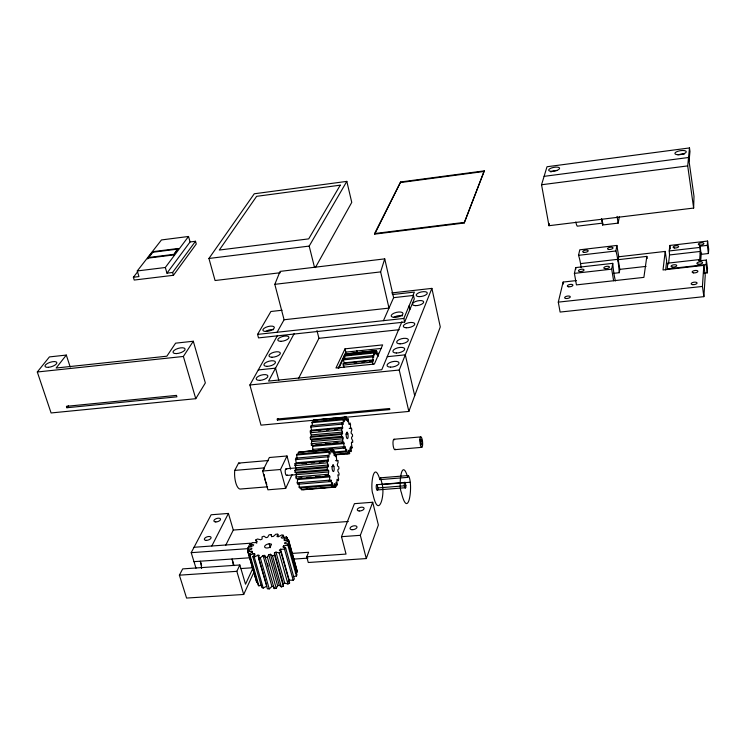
<?xml version="1.0" encoding="UTF-8"?>
<svg xmlns="http://www.w3.org/2000/svg" width="746" height="746" viewBox="0 0 746 746"><rect width="100%" height="100%" fill="white"/><g stroke="black" fill="none" stroke-linecap="round" stroke-linejoin="round"><path stroke-width="1.12" d="M334.45 452.953L345.976 451.955L345.016 446.397L344.13 448.104L298.922 452.02L298.344 452.374L298.456 454.333M299.183 483.371L299.137 487.194L299.743 488.098L331.858 485.497L330.851 479.771L329.909 481.618L297.71 484.247L297.197 482.811L297.691 479.547L329.863 476.89L329.518 475.566L324.92 475.939M373.075 364.225L372.123 360.523L343.02 363.498L344.009 367.172M310.289 437.315L341.547 434.508L342.582 433.566L341.463 428.185L310.243 431.029L311.39 436.373L310.289 437.315L310.439 439.17L311.679 440.075L342.89 437.296L342.647 442.695L311.399 445.455L311.679 440.075M294.95 470.344L327.205 467.63L328.305 466.586L327.13 461.047L294.912 463.798L296.115 469.299L294.95 470.344L295.099 472.265L296.423 473.132L328.613 470.437L328.343 476.079L296.097 478.745L296.423 473.132M689.043 161.061L689.985 151.447L689.49 147.941L547.014 166.74L541.549 184.756L548.981 225.702L693.64 208.059L694.004 196.412L688.539 157.509L544.104 176.345M347.468 353.958L376.273 350.974L376.143 354.108L375.089 350.769L345.743 353.986L375.089 350.769M313.441 420.24L346.303 417.098L346.135 420.548L344.95 417.061L313.982 419.933L313.441 420.24L313.553 422.124M303.342 452.076L300.442 451.964L332.306 449.185L332.11 452.794L330.87 449.232L298.344 452.374M703.814 273.26L707.245 272.877L707.525 268.327L706.369 260.046L698.965 260.876L699.058 259.617L667.856 263.151L667.213 268.924L706.08 264.56L706.369 260.046M700.699 261.175L701.184 254.339L708.43 253.519L708.7 249.183L707.581 241.061L669.852 245.443L669.227 250.954A18.529 1.8 83.9 0 1 669.526 254.964L668.547 263.739M576.322 280.58L563.118 282.063L558.297 302.13L560.115 312.061L703.879 296.656L705.231 275.377L703.832 265.371L663.017 269.959L665.199 251.421L618.742 256.773L618.229 259.683L619.823 269.362L619.245 272.7L613.613 273.334M708.43 253.519L707.301 245.359L707.581 241.061M703.879 296.656L702.434 286.445L703.832 265.371M699.058 259.617A18.622 1.473 83.9 0 0 699.552 261.314L700.27 251.439A18.622 1.473 83.9 0 0 699.953 247.411L700.037 246.199L707.301 245.359M369.792 361.381L373.14 361.036L372.618 355.646L343.57 358.639L343.346 359.898L344.195 362.836L373.233 359.861M310.243 431.029L311.474 431.421L310.905 425.63L342.069 422.768L342.638 428.596L341.463 428.185M294.912 463.798L296.218 464.133L295.64 458.137L327.792 455.368L328.371 461.392L327.13 461.047M693.64 208.059L687.709 165.901L689.49 147.941M665.656 269.968L666.663 261.165L665.199 251.421M344.13 448.104L343.747 442.266L341.435 442.471M329.909 481.618L329.415 480.172L329.863 476.89M618.229 259.683L646.838 256.391L643.891 277.372L576.434 284.888L574.401 273.372L575.726 267.581L612.755 263.347A18.51 2.369 83.8 0 0 615.403 280.934M312.928 450.836L312.555 445.026L311.399 445.455M349.827 448.048L352.103 447.852L351.431 443.394L351.543 442.108L352.671 442.471L352.718 440.755L351.627 438.657L351.59 437.193L352.578 436.27L352.429 434.442L351.282 433.538L351.096 432.083L351.832 429.976L351.506 428.251L349.24 428.465M548.981 225.702L549.336 223.595M619.245 272.7A18.51 2.359 83.8 0 0 615.888 250.982L616.886 245.443L579.791 249.798L578.523 255.337A18.389 2.751 83.8 0 1 581.153 267.627M613.622 280.738L611.692 269.147L612.755 263.347M602.414 221.926A10.826 1.427 83.6 0 1 601.593 218.82L602.582 225.003L618.154 223.119L619.311 216.834M345.976 451.955L346.536 449.176L347.384 453.484L347.944 453.782L348.559 450.267L349.296 453.717L334.152 454.967M345.976 419.233L348.261 419.028L347.701 421.732L346.303 417.098M331.858 485.497L332.455 482.569L333.35 486.998L333.947 487.269L334.6 483.557L335.383 487.11L301.934 489.852L301.309 489.581L301.104 487.623M602.582 225.003L602.982 223.073M332.11 451.265L334.376 451.069L333.779 453.913L332.902 449.493L332.306 449.185M284.086 319.754L389.002 308.107L380.628 271.898L384.731 258.871L280.076 271.395L274.817 284.329L284.086 319.754L277.083 332.259M256.727 543.237L255.785 539.964L257.463 538.985L260.596 539.768L262.098 539.078L262.051 536.868L264.019 536.16L266.033 537.67L267.665 537.241L269.045 534.845L271.068 534.509L271.721 536.56L273.306 536.449L275.945 534.155L277.792 534.211L276.999 536.56L278.351 536.775L281.941 534.854L283.396 535.311L284.31 538.593M283.396 535.311L281.242 537.689L282.202 538.202L286.333 536.887L287.21 537.689L283.946 539.806L284.385 540.57L288.562 540.02L288.758 541.074L284.767 542.668L284.636 543.592L288.357 543.89L287.835 545.074L283.592 545.951L282.893 546.911L285.699 548.04L284.524 549.205L280.543 549.233L279.358 550.128L280.897 551.947L279.209 552.954L275.973 552.133L274.463 552.842L283.238 583.838L283.331 586.188L281.345 586.915L272.523 555.854L270.453 554.278L268.784 554.716L277.624 585.713L276.244 588.249L274.202 588.585L273.53 586.393L271.936 586.496L269.259 588.902L267.404 588.808L258.461 557.822L259.31 555.378L257.948 555.155L254.274 557.122L252.829 556.647L255.057 554.194L254.116 553.663L249.938 554.996L249.089 554.175L252.418 552.021L252.008 551.247L247.84 551.788L247.691 550.716L251.7 549.121L251.868 548.198L248.213 547.89L248.763 546.715L252.978 545.848L253.696 544.897L250.973 543.787L252.167 542.64L256.065 542.603L257.249 541.727L255.785 539.964M407.754 477.356L408.388 475.538L380.6 477.804L379.919 479.622L407.754 477.356C401.367 455.778 398.345 486.308 401.339 492.444C408.603 522.377 413.62 483.259 408.388 475.538M421.182 439.385L420.53 441.25A2.797 0.699 84.9 0 0 421.303 444.803A2.797 0.699 84.9 0 0 422.012 442.77A2.797 0.699 84.9 0 0 421.182 439.385L419.494 439.534M366.277 558.567L378.381 525.007L372.711 502.254L354.415 503.671L341.491 536.682L346.041 554.082L306.718 556.786L308.285 562.503L366.277 558.567L360.337 535.32L372.711 502.254M344.158 417.434L408.855 411.438L440.28 326.925L431.887 288.385L391.715 292.945M464.189 223.017L484.285 170.862L400.621 181.968L374.595 233.545L374.725 234.123L464.189 223.017L484.285 170.862M408.855 411.438L399.231 370.035L431.887 288.385M306.718 556.786L308.602 552.273L292.609 553.383M282.081 310.233L270.891 311.502L257.575 334.385L258.517 337.891L404.658 322.067L414.272 298.959L413.48 295.425L393.618 297.663L383.444 320.677M334.851 485.142L337.127 484.956L336.912 480.219L337.183 479.193L338.376 480.806L338.628 479.324L337.807 474.866L339.001 475.174L339.048 473.384L337.901 471.276L337.863 469.756L338.917 468.73L338.759 466.837L337.556 465.97L337.351 464.46L338.143 462.222L337.807 460.459L335.541 460.646M293.29 576.649L296.451 576.005L296.955 574.802L288.357 543.89M401.907 321.74L381.784 369.708L268.569 381.075L294.26 333.462M413.023 295.267L414.356 292.087L392.368 294.577M404.658 322.067L403.838 318.449L413.48 295.425M372.618 355.646L373.634 357.334L373.643 352.261L344.68 355.255L344.876 359.469M327.792 455.368L329.014 457.046L329.089 451.265L297.039 454.053L296.582 455.032L297.225 458.799M342.069 422.768L343.225 424.455L343.281 418.898L312.21 421.779L312.248 425.434M240.669 568.564L253.136 567.725L245.518 584.23L239.848 564.992L182.686 568.89L179.385 575.175L186.575 598.059L243.7 594.469L254.097 571.8M290.576 469.178L286.996 455.983L269.353 457.512L262.648 471.015L267.907 489.814L285.69 488.369L292.068 474.67M338.236 368.31L345.883 352M344.111 357.045L339.001 367.955L338.796 367.125M345.006 348.839L335.97 367.974L374.38 364.076L382.642 344.894L345.006 348.839L345.818 352.14L381.141 348.466M243.7 594.469L236.836 571.324L239.848 564.992M248.176 550.697L247.588 548.674L250.171 543.237L194.044 547.275M285.69 488.369L280.515 469.504L286.996 455.983M225.628 545.475L233.293 530.042L228.416 513.435L211.118 514.777L191.209 552.674L196.002 568.219M374.725 234.123L400.621 181.968M211.827 545.997L228.416 513.435M277.409 420.073L277.12 419.028L389.58 408.51L389.832 409.573L277.409 420.073L278.155 418.599M298.437 378.67L318.934 338.302L316.966 330.534M334.022 455.181L336.287 454.985L335.364 456.738L334.376 451.069M267.59 486.802L240.119 489.05A13.018 4.635 85.6 0 1 234.748 470.4L238.589 463.098L267.833 460.571A13.083 4.439 85.5 0 1 268.42 460.739M317.591 419.905L260.988 425.145L249.882 384.983L277.54 335.402M315.371 267.609L351.758 202.39L346.825 181.381L254.265 193.783L208.936 258.47L215.072 280.524L280.421 272.719M276.244 588.249L267.376 557.206L268.784 554.716M314.532 267.488L309.189 246.087L346.825 181.381M66.31 355.077L49.413 356.914L37.3 371.993L51.092 412.958L195.769 398.69L205.346 382.94L193.289 341.239L175.599 343.169L166.862 356.196L56.137 368.02L66.31 355.077L70.227 367.079M195.769 398.69L183.376 356.457L193.289 341.239M137.674 271.749L133.385 277.251L134.233 280.048L173.426 275.293L196.273 244.007L195.508 241.266L190.071 241.956L166.964 273.157L165.323 267.497L188.524 236.473L190.071 241.956M166.964 273.157L172.606 272.467L195.508 241.266M66.898 407.745L176.895 396.825L176.466 395.38L66.431 406.328L66.898 407.745L68.548 405.526M173.725 254.927L177.968 248.502L152.669 251.691L148.1 257.556L148.268 258.107L173.725 254.927L177.968 248.502M133.385 277.251L138.952 276.57L137.273 270.947L161.462 239.942L188.524 236.473M147.671 258.909L152.837 252.241L178.126 249.061M283.238 583.838L284.739 583.13L287.947 583.987L289.625 582.98L288.077 581.106L289.243 580.202L293.197 580.202L294.353 579.017L285.699 548.04M258.461 557.822L260.335 557.896L263.049 555.518L264.662 555.406L265.315 557.551L267.376 557.206M335.383 487.11L335.914 486.718L336.073 482.214L337.127 484.956M303.454 489.684L307.436 489.022M349.296 453.717L349.939 449.055L350.937 451.759L351.319 450.817L350.974 446.22L352.103 447.852M344.95 417.061L344.288 421.667L343.281 418.898M252.829 556.647L261.799 587.568L263.235 588.062L266.872 586.076M328.343 476.079L329.518 475.566M337.807 460.459L336.67 460.925L336.287 454.985M295.351 572.723L297.328 571.921L297.122 570.839L288.562 540.02M342.647 442.695L343.747 442.266M351.506 428.251L350.443 428.642L350.517 424.306L350.06 422.907L349.203 424.539L348.792 423.579L348.261 419.028M272.523 555.854L274.528 555.136L274.463 552.842M249.089 554.175L258.06 585.004L258.909 585.852L260.979 585.19M277.624 585.713L279.274 585.284L281.345 586.915M400.742 182.518L484.396 171.431M541.549 184.756L687.709 165.901M148.1 257.556L173.566 254.367M374.595 233.545L464.068 222.42M208.936 258.47L309.189 246.087M137.273 270.947L165.323 267.497M601.369 223.268L577.273 226.187A10.78 1.585 83.5 0 1 575.791 221.972M274.817 284.329L380.628 271.898M578.523 255.337L615.888 250.982M669.227 250.954L699.953 247.411M580.537 263.608L617.744 259.338L618.005 260.997M669.526 254.964L700.27 251.439M574.401 273.372L611.692 269.147M619.823 269.362L646.073 266.387M257.575 334.385L403.838 318.449M558.297 302.13L702.434 286.445M318.934 338.302L399.25 329.704M37.3 371.993L183.376 356.457M365.251 352.541L368.71 352.177M373.308 351.702L376.767 351.347L377.122 354.854L377.523 355.385L377.989 352.979L378.474 356.103M344.316 356.047L373.308 353.045M343.346 359.898L372.413 356.914M258.284 369.923L275.544 368.151L278.799 380.283M387.249 356.691L405.311 354.835L414.701 395.716M354.145 362.976L356.383 362.752M361.969 362.183L364.197 361.95M342.974 365.083L372.086 362.118M249.882 384.983L399.231 370.035M321.06 419.578L325.676 419.149M329.145 418.832L333.76 418.403M336.073 418.189L341.855 417.648M322.859 419.653L325.144 419.439M330.86 418.916L334.292 418.599M338.861 418.17L342.293 417.853M311.781 422.693L342.88 419.821M310.644 427.038L341.827 424.185M311.604 430.125L342.75 427.29M318.393 430.796L320.705 430.582M326.478 430.06L328.781 429.855M334.553 429.323L338.013 429.015M310.177 432.764L341.416 429.938M311.352 434.899L342.545 432.083M311.39 436.373L342.582 433.566M345.883 433.939L347.822 433.762M310.439 439.17L341.705 436.373L342.89 437.296M311.884 441.548L343.085 438.779M311.054 443.711L342.311 440.942M316.024 444.719L321.796 444.206M325.265 443.898L329.891 443.497M333.35 443.189L337.975 442.779M312.9 446.313L344.074 443.562M393.935 439.263L420.772 436.904M312.443 449.428L343.664 446.686M343.132 447.553L345.435 447.348M420.082 440.858L421.76 440.718M307.893 451.675L311.306 451.377M315.847 450.985L319.26 450.687M324.948 450.192L328.352 449.894M296.582 455.032L328.66 452.244M335.038 451.945L345.426 451.041M334.73 454.575L347.384 453.484M337.201 454.463L342.927 453.969M346.368 453.671L349.799 453.381M394.932 449.661L421.779 447.348M295.36 459.629L327.531 456.86M296.367 462.781L328.501 460.03M301.962 463.648L306.55 463.257M311.147 462.865L314.588 462.567M319.185 462.175L323.783 461.783M234.748 470.4L264.196 467.901A13.083 4.439 85.5 0 0 264.084 469.467M294.838 465.616L327.074 462.874M296.078 467.761L328.259 465.038M286.138 468.768L296.321 467.901M262.648 471.015L280.515 469.504M296.115 469.299L328.305 466.586M331.867 466.604L333.872 466.436M295.099 472.265L327.354 469.56L328.613 470.437M286.548 475.463L328.818 471.966M295.742 476.955L327.998 474.279M298.484 478.13L301.934 477.841M306.531 477.459L311.129 477.086M315.726 476.703L320.323 476.321M297.197 482.811L329.415 480.172M329.005 480.928L331.299 480.741M299.137 487.194L331.271 484.592M311.996 488.649L316.556 488.285M321.106 487.912L325.666 487.548M331.364 487.091L335.914 486.718M301.309 489.581L333.35 486.998M377.084 484.658L377.896 487.931A2.919 0.811 85.4 0 1 377.094 490.299A2.919 0.811 85.4 0 1 376.217 486.718A2.919 0.811 85.4 0 1 377.084 484.658L405.106 482.401L405.889 485.693A2.937 0.765 85.4 0 1 405.143 488.061A2.937 0.765 85.4 0 1 404.295 484.471A2.937 0.765 85.4 0 1 405.106 482.401M380.6 477.804L382.241 484.499L409.983 482.261M377.896 487.931L405.889 485.693M377.672 489.917L405.684 487.688M233.293 530.042L348.298 521.482M341.491 536.682L360.337 535.32M191.209 552.674L247.588 548.674M193.969 561.645L250.236 557.747M293.551 559.108L307.995 558.12M179.385 575.175L236.836 571.324M372.123 360.523L373.14 361.036M315.418 419.961L316.006 420.287M376.273 350.974L376.767 351.347M329.089 451.265L330.152 454.072L330.319 449.586M373.643 352.261L374.548 354.91L374.651 350.993M201.634 565.599L200.282 561.216A14.398 5.511 87 0 1 201.56 568.461M234.03 565.636L232.062 559.006A14.482 5.278 86.9 0 1 233.246 565.393M152.669 251.691L152.837 252.241M250.171 543.237L251.104 546.445M254.274 557.122L263.235 588.062M252.008 551.247L252.652 553.448M248.213 547.89L249.164 551.182M249.938 554.996L258.909 585.852M247.691 550.716L256.801 582.551L247.84 551.788M260.335 557.896L269.259 588.902M257.948 555.155L266.546 584.967M254.116 553.663L254.759 555.863M172.606 272.467L173.426 275.293M250.973 543.787L251.607 545.969M267.478 563.808L268.103 565.99M264.662 555.406L274.202 588.585M263.049 555.518L271.936 586.496M270.453 554.278L279.274 585.284M271.068 534.509L271.684 536.691M275.973 552.133L284.739 583.13M274.528 555.136L283.331 586.188M269.166 543.825L270.276 547.695M277.792 534.211L278.407 536.393M280.543 549.233L289.243 580.202M280.897 551.947L289.625 582.98M279.209 552.954L287.947 583.987M283.592 545.951L284.207 548.151M284.524 549.205L293.197 580.202M288.758 541.074L297.328 571.921M287.21 537.689L289.345 545.373M290.567 549.774L291.481 553.066M292.096 555.266L293.01 558.558M293.616 560.75L294.539 564.051M286.333 536.887L287.247 540.179M287.835 545.074L296.451 576.005M343.906 356.215L344.652 359.208M356.793 350.611L357.334 352.821M384.731 258.871L393.618 297.663M379.919 479.622C373.476 458.286 369.904 487.94 372.981 494.318C378.436 519.887 385.123 495.764 382.241 484.499M409.106 305.869L409.908 309.441M616.886 245.443L618.742 256.773M617.063 216.396L618.154 223.119M646.838 256.391L647.174 258.554M669.852 245.443L670.365 248.903M706.08 264.56L707.245 272.877M700.037 246.199L701.184 254.339M341.547 434.508L341.705 436.373M327.205 467.63L327.354 469.56M395.408 449.167A5.222 1.389 85 0 1 393.03 444.411A5.222 1.389 85 0 1 394.671 439.804M265.492 331.485A5.903 2.313 -14.8 0 1 273.586 329.695M393.478 317.498A6.033 2.425 -12.9 0 1 402.588 315.866M287.191 474.801A3.357 1.11 85.4 0 1 285.709 474.437A3.357 1.11 85.4 0 1 285.326 470.017A3.357 1.11 85.4 0 1 286.716 469.253M266.835 484.378A13.083 4.439 85.5 0 1 264.215 474.493M238.589 463.098A13.018 4.635 85.6 0 1 239.811 463.63M550.79 171.972A5.576 1.893 -10.8 0 1 556.861 170.517M678.45 154.758A5.763 1.949 -9.3 0 1 684.343 154.03M668.043 263.776A18.529 1.8 83.9 0 1 667.856 263.151M701.66 253.23A2.825 1.1 -8.4 0 1 700.205 253.09M575.856 269.12A18.389 2.751 83.8 0 1 575.726 267.581M563.519 283.965A18.352 2.891 83.8 0 1 563.118 282.063M333.061 464.861L332.063 467.173A3.385 1.026 85.3 0 0 333.098 471.444A3.385 1.026 85.3 0 0 334.18 468.926A3.385 1.026 85.3 0 0 333.061 464.861M347.049 432.204L346.125 434.368A3.273 0.96 84.9 0 0 347.104 438.527A3.273 0.96 84.9 0 0 348.121 436.177A3.273 0.96 84.9 0 0 347.049 432.204M271.469 544.338L270.22 547.088A3.739 1.884 -16.5 0 1 265.119 547.573A3.739 1.884 -16.5 0 1 266.481 544.58A3.739 1.884 -16.5 0 1 271.469 544.338M340.269 185.167L308.695 238.879L219.305 250.041L256.624 196.329L340.269 185.167M419.923 439.301A5.25 1.315 84.9 0 0 421.649 447.348A5.25 1.315 84.9 0 0 422.245 439.72A5.25 1.315 84.9 0 0 419.923 439.301M48.434 367.312A6.22 2.303 -17.7 0 0 56.864 362.621A6.22 2.303 -17.7 0 0 47.474 363.433A6.22 2.303 -17.7 0 0 48.434 367.312M176.364 353.595A6.294 2.443 -16.1 0 0 185.129 349.035A6.294 2.443 -16.1 0 0 175.683 349.398A6.294 2.443 -16.1 0 0 176.364 353.595M265.902 331.476A5.912 2.303 -14.8 0 0 274.351 327.438A5.912 2.303 -14.8 0 0 265.576 327.438A5.912 2.303 -14.8 0 0 265.902 331.476M394.186 317.395A6.033 2.415 -12.9 0 0 403.017 313.544A6.033 2.415 -12.9 0 0 394.121 313.124A6.033 2.415 -12.9 0 0 394.186 317.395M206.26 540.374A3.516 1.716 -17.5 0 0 211.099 537.493A3.516 1.716 -17.5 0 0 205.793 537.418A3.516 1.716 -17.5 0 0 206.26 540.374M351.972 529.716A3.581 1.818 -14.7 0 0 357.008 526.965A3.581 1.818 -14.7 0 0 351.59 526.564A3.581 1.818 -14.7 0 0 351.972 529.716M215.808 521.939A3.45 1.66 -17.2 0 0 220.536 519.141A3.45 1.66 -17.2 0 0 215.314 519.085A3.45 1.66 -17.2 0 0 215.808 521.939M359.171 510.982A3.516 1.753 -14.4 0 0 364.104 508.315A3.516 1.753 -14.4 0 0 358.77 507.961A3.516 1.753 -14.4 0 0 359.171 510.982M259.701 380.367A6.033 2.499 -15.2 0 0 267.87 375.9A6.033 2.499 -15.2 0 0 258.573 376.18A6.033 2.499 -15.2 0 0 259.701 380.367M390.494 367.144A6.164 2.63 -13.1 0 0 399.045 362.864A6.164 2.63 -13.1 0 0 389.58 362.687A6.164 2.63 -13.1 0 0 390.494 367.144M396.294 353.017A6.061 2.546 -13 0 0 404.705 348.839A6.061 2.546 -13 0 0 395.371 348.708A6.061 2.546 -13 0 0 396.294 353.017M419 296.619A5.679 2.229 -12.5 0 0 427.309 293.075A5.679 2.229 -12.5 0 0 418.935 292.693A5.679 2.229 -12.5 0 0 419 296.619M400.07 343.841A5.996 2.49 -12.9 0 0 408.37 339.728A5.996 2.49 -12.9 0 0 399.129 339.626A5.996 2.49 -12.9 0 0 400.07 343.841M266.9 366.351A5.94 2.425 -15 0 0 275.47 362.23A5.94 2.425 -15 0 0 266.723 362.062A5.94 2.425 -15 0 0 266.9 366.351M271.917 357.241A5.875 2.378 -14.9 0 0 280.375 353.194A5.875 2.378 -14.9 0 0 271.712 353.054A5.875 2.378 -14.9 0 0 271.917 357.241M280.953 341.314A5.763 2.294 -14.7 0 0 288.954 337.248A5.763 2.294 -14.7 0 0 280.188 337.406A5.763 2.294 -14.7 0 0 280.953 341.314M406.169 327.783A5.893 2.397 -12.8 0 0 414.823 324.044A5.893 2.397 -12.8 0 0 406.169 323.54A5.893 2.397 -12.8 0 0 406.169 327.783M415.28 305.646A5.735 2.275 -12.6 0 0 423.691 302.046A5.735 2.275 -12.6 0 0 415.233 301.626A5.735 2.275 -12.6 0 0 415.28 305.646M551.406 171.338A5.586 1.884 -10.8 0 0 559.621 168.279A5.586 1.884 -10.8 0 0 551.35 168.036A5.586 1.884 -10.8 0 0 551.406 171.338M677.592 154.711A5.772 1.94 -9.3 0 0 686.292 151.839A5.772 1.94 -9.3 0 0 677.881 151.27A5.772 1.94 -9.3 0 0 677.592 154.711M672.584 267.133A2.881 1.138 -8.8 0 0 676.734 265.511A2.881 1.138 -8.8 0 0 672.342 265.175A2.881 1.138 -8.8 0 0 672.584 267.133M674.617 247.998A2.816 1.082 -8.9 0 0 678.664 246.441A2.816 1.082 -8.9 0 0 674.375 246.143A2.816 1.082 -8.9 0 0 674.617 247.998M698.228 264.205A2.9 1.147 -8.4 0 0 702.601 262.704A2.9 1.147 -8.4 0 0 698.359 262.182A2.9 1.147 -8.4 0 0 698.228 264.205M699.636 245.061A2.835 1.091 -8.5 0 0 703.907 243.616A2.835 1.091 -8.5 0 0 699.767 243.14A2.835 1.091 -8.5 0 0 699.636 245.061M568.722 286.8A2.844 1.138 -10.3 0 0 572.937 285.168A2.844 1.138 -10.3 0 0 568.75 284.795A2.844 1.138 -10.3 0 0 568.722 286.8M693.5 272.868A2.937 1.175 -8.4 0 0 697.93 271.348A2.937 1.175 -8.4 0 0 693.649 270.807A2.937 1.175 -8.4 0 0 693.5 272.868M566.009 298.512A2.881 1.175 -10.3 0 0 570.289 296.852A2.881 1.175 -10.3 0 0 566.046 296.451A2.881 1.175 -10.3 0 0 566.009 298.512M692.801 284.655A2.975 1.203 -8.4 0 0 697.072 282.967A2.975 1.203 -8.4 0 0 692.502 282.585A2.975 1.203 -8.4 0 0 692.801 284.655M605.258 268.691A2.872 1.128 -9.8 0 0 609.473 267.068A2.872 1.128 -9.8 0 0 605.192 266.723A2.872 1.128 -9.8 0 0 605.258 268.691M608.923 249.472A2.797 1.072 -9.8 0 0 613.035 247.905A2.797 1.072 -9.8 0 0 608.848 247.607A2.797 1.072 -9.8 0 0 608.923 249.472M579.828 271.581A2.853 1.119 -10.2 0 0 584.053 269.959A2.853 1.119 -10.2 0 0 579.838 269.614A2.853 1.119 -10.2 0 0 579.828 271.581M584.099 252.372A2.779 1.063 -10.2 0 0 588.212 250.805A2.779 1.063 -10.2 0 0 584.09 250.497A2.779 1.063 -10.2 0 0 584.099 252.372"/></g></svg>
